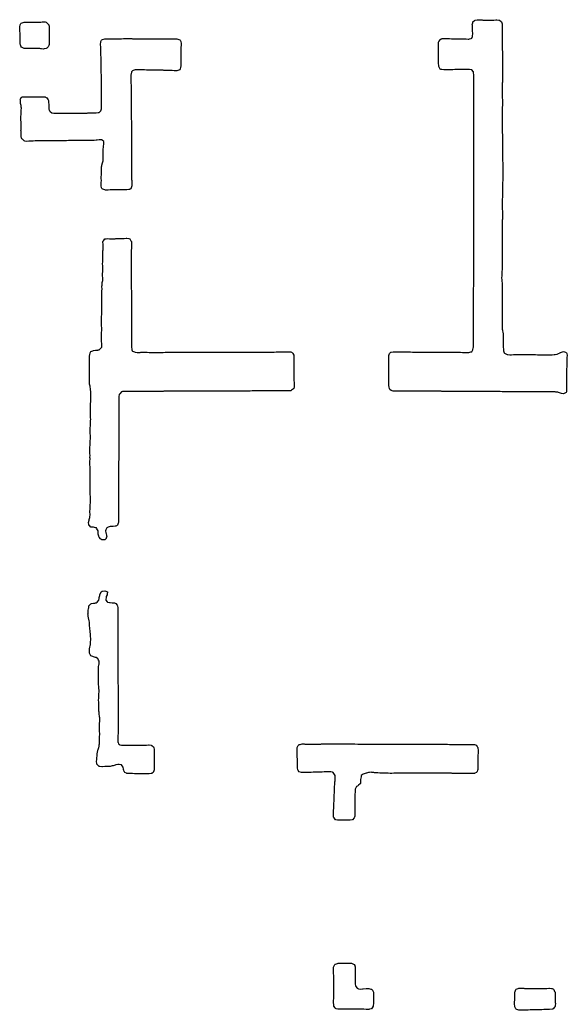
# Model space of a CAD drawing. Header units: millimetres. Extents: x 130 to 149.3, y 511.3 to 541.6.
# Drawn here: x 130.04 to 139.26, y 511.3 to 527.98 of the extents above; entities that cross this region are included whole.
import ezdxf

# ---------------------------------------------------------------- set-up
doc = ezdxf.new("R2010")
doc.units = ezdxf.units.MM
doc.layers.add('Default', color=7, linetype='Continuous', true_color=0xbfd4ff)

msp = doc.modelspace()

# ---------------------------------------------------------------- linework, layer by layer
at = {"layer": 'Default'}
for points in [[(138.176, 522.701), (138.18, 522.667), (138.181, 522.654), (138.18, 522.62), (138.18, 522.607), (138.179, 522.594), (138.177, 522.56), (138.177, 522.547), (138.176, 522.514), (138.178, 522.48), (138.178, 522.467), (138.182, 522.433), (138.182, 522.42), (138.185, 522.407), (138.197, 522.373), (138.201, 522.369), (138.21, 522.359), (138.244, 522.346), (138.257, 522.342), (138.29, 522.341), (138.303, 522.341), (138.316, 522.341), (138.35, 522.342), (138.363, 522.342), (138.397, 522.343), (138.41, 522.344), (138.444, 522.344), (138.478, 522.344), (138.491, 522.344), (138.525, 522.344), (138.537, 522.344), (138.571, 522.345), (138.584, 522.345), (138.618, 522.346), (138.631, 522.345), (138.665, 522.345), (138.678, 522.344), (138.712, 522.343), (138.725, 522.342), (138.759, 522.34), (138.771, 522.339), (138.805, 522.338), (138.818, 522.338), (138.831, 522.338), (138.865, 522.338), (138.899, 522.338), (138.912, 522.339), (138.946, 522.341), (138.959, 522.341), (138.993, 522.341), (139.006, 522.341), (139.039, 522.343), (139.052, 522.344), (139.086, 522.352), (139.099, 522.356), (139.109, 522.36), (139.137, 522.373), (139.14, 522.375), (139.146, 522.378), (139.18, 522.388), (139.193, 522.392), (139.227, 522.382), (139.24, 522.378), (139.244, 522.374), (139.245, 522.373), (139.248, 522.36), (139.256, 522.326), (139.252, 522.292), (139.251, 522.28), (139.25, 522.246), (139.25, 522.233), (139.249, 522.199), (139.249, 522.186), (139.248, 522.152), (139.248, 522.139), (139.247, 522.105), (139.247, 522.092), (139.246, 522.058), (139.246, 522.045), (139.245, 522.012), (139.245, 521.999), (139.244, 521.965), (139.244, 521.952), (139.243, 521.918), (139.243, 521.905), (139.243, 521.871), (139.243, 521.858), (139.242, 521.824), (139.242, 521.811), (139.243, 521.798), (139.245, 521.765), (139.245, 521.731), (139.244, 521.718), (139.243, 521.714), (139.24, 521.705), (139.227, 521.699), (139.193, 521.683), (139.159, 521.689), (139.146, 521.691), (139.112, 521.702), (139.099, 521.707), (139.065, 521.712), (139.052, 521.714), (139.018, 521.715), (139.006, 521.715), (138.993, 521.715), (138.972, 521.715), (138.959, 521.715), (138.925, 521.715), (138.912, 521.715), (138.878, 521.715), (138.865, 521.716), (138.831, 521.716), (138.818, 521.716), (138.784, 521.716), (138.771, 521.716), (138.691, 521.716), (138.678, 521.716), (138.631, 521.716), (138.597, 521.716), (138.584, 521.716), (138.571, 521.716), (138.537, 521.717), (138.504, 521.717), (138.491, 521.717), (138.457, 521.717), (138.444, 521.717), (138.41, 521.717), (138.397, 521.717), (138.363, 521.717), (138.35, 521.717), (138.303, 521.718), (138.285, 521.718), (138.267, 521.718), (138.257, 521.718), (138.234, 521.718), (138.22, 521.718), (138.21, 521.718), (138.176, 521.718), (138.163, 521.718), (138.129, 521.719), (138.116, 521.719), (138.082, 521.719), (138.069, 521.719), (138.035, 521.719), (138.023, 521.719), (137.989, 521.719), (137.976, 521.719), (137.929, 521.719), (137.895, 521.719), (137.882, 521.719), (137.848, 521.719), (137.835, 521.719), (137.801, 521.72), (137.788, 521.72), (137.755, 521.72), (137.708, 521.72), (137.695, 521.72), (137.661, 521.721), (137.648, 521.721), (137.567, 521.721), (137.554, 521.721), (137.52, 521.721), (137.508, 521.721), (137.461, 521.722), (137.427, 521.722), (137.414, 521.722), (137.38, 521.722), (137.367, 521.722), (137.333, 521.723), (137.32, 521.723), (137.286, 521.723), (137.274, 521.723), (137.24, 521.723), (137.227, 521.723), (137.193, 521.723), (137.18, 521.723), (137.146, 521.723), (137.133, 521.724), (137.099, 521.724), (137.086, 521.724), (137.052, 521.724), (137.039, 521.724), (137.006, 521.724), (136.993, 521.724), (136.959, 521.725), (136.946, 521.725), (136.912, 521.725), (136.899, 521.725), (136.852, 521.725), (136.818, 521.726), (136.805, 521.726), (136.759, 521.726), (136.725, 521.726), (136.678, 521.726), (136.665, 521.726), (136.631, 521.726), (136.618, 521.726), (136.584, 521.726), (136.571, 521.726), (136.525, 521.727), (136.491, 521.727), (136.478, 521.727), (136.444, 521.727), (136.431, 521.727), (136.397, 521.727), (136.384, 521.727), (136.35, 521.727), (136.337, 521.727), (136.324, 521.729), (136.29, 521.737), (136.272, 521.756), (136.264, 521.765), (136.257, 521.798), (136.254, 521.811), (136.254, 521.824), (136.255, 521.858), (136.255, 521.892), (136.255, 521.905), (136.255, 521.939), (136.255, 521.952), (136.255, 521.986), (136.255, 521.999), (136.255, 522.033), (136.255, 522.045), (136.255, 522.079), (136.255, 522.092), (136.254, 522.126), (136.254, 522.139), (136.254, 522.173), (136.254, 522.186), (136.253, 522.199), (136.252, 522.233), (136.251, 522.267), (136.251, 522.28), (136.251, 522.313), (136.252, 522.326), (136.267, 522.36), (136.273, 522.373), (136.286, 522.381), (136.29, 522.384), (136.324, 522.389), (136.337, 522.391), (136.371, 522.39), (136.384, 522.389), (136.418, 522.388), (136.431, 522.388), (136.465, 522.387), (136.478, 522.387), (136.512, 522.387), (136.525, 522.387), (136.571, 522.387), (136.605, 522.387), (136.618, 522.387), (136.652, 522.386), (136.665, 522.386), (136.699, 522.386), (136.712, 522.386), (136.746, 522.386), (136.759, 522.386), (136.805, 522.386), (136.839, 522.385), (136.852, 522.385), (136.899, 522.385), (136.933, 522.385), (136.946, 522.385), (136.98, 522.385), (136.993, 522.385), (137.027, 522.384), (137.039, 522.384), (137.086, 522.384), (137.099, 522.384), (137.133, 522.384), (137.18, 522.383), (137.214, 522.383), (137.227, 522.383), (137.261, 522.383), (137.274, 522.383), (137.307, 522.383), (137.32, 522.382), (137.354, 522.382), (137.367, 522.382), (137.401, 522.381), (137.414, 522.381), (137.448, 522.381), (137.461, 522.381), (137.495, 522.38), (137.508, 522.38), (137.541, 522.379), (137.554, 522.379), (137.588, 522.378), (137.601, 522.378), (137.635, 522.387), (137.648, 522.391), (137.663, 522.412), (137.669, 522.42), (137.674, 522.454), (137.676, 522.467), (137.676, 522.501), (137.676, 522.514), (137.676, 522.547), (137.676, 522.56), (137.676, 522.594), (137.676, 522.607), (137.676, 522.641), (137.676, 522.654), (137.677, 522.688), (137.677, 522.701), (137.677, 522.735), (137.678, 522.748), (137.678, 522.782), (137.678, 522.794), (137.679, 522.828), (137.679, 522.841), (137.679, 522.875), (137.679, 522.888), (137.679, 522.901), (137.679, 522.935), (137.679, 522.969), (137.679, 522.982), (137.679, 523.016), (137.68, 523.029), (137.68, 523.062), (137.68, 523.075), (137.68, 523.109), (137.681, 523.156), (137.681, 523.169), (137.681, 523.203), (137.681, 523.216), (137.681, 523.25), (137.681, 523.263), (137.681, 523.296), (137.681, 523.309), (137.681, 523.343), (137.681, 523.356), (137.681, 523.39), (137.681, 523.403), (137.681, 523.437), (137.681, 523.45), (137.681, 523.463), (137.682, 523.497), (137.682, 523.531), (137.682, 523.543), (137.682, 523.59), (137.682, 523.624), (137.683, 523.684), (137.683, 523.718), (137.683, 523.731), (137.683, 523.765), (137.683, 523.778), (137.683, 523.811), (137.683, 523.824), (137.683, 523.858), (137.683, 523.871), (137.683, 523.905), (137.683, 523.918), (137.683, 523.952), (137.682, 523.965), (137.682, 523.999), (137.682, 524.012), (137.683, 524.045), (137.683, 524.058), (137.683, 524.092), (137.683, 524.105), (137.683, 524.139), (137.683, 524.152), (137.683, 524.186), (137.683, 524.199), (137.684, 524.233), (137.684, 524.246), (137.684, 524.28), (137.684, 524.292), (137.684, 524.326), (137.684, 524.339), (137.685, 524.373), (137.685, 524.386), (137.685, 524.42), (137.685, 524.433), (137.685, 524.446), (137.685, 524.514), (137.685, 524.526), (137.685, 524.56), (137.685, 524.573), (137.685, 524.607), (137.685, 524.62), (137.685, 524.633), (137.685, 524.667), (137.685, 524.701), (137.685, 524.714), (137.685, 524.727), (137.685, 524.761), (137.685, 524.794), (137.685, 524.807), (137.685, 524.841), (137.686, 524.854), (137.686, 524.888), (137.686, 524.901), (137.686, 524.935), (137.685, 524.948), (137.685, 524.982), (137.685, 524.995), (137.685, 525.029), (137.685, 525.041), (137.685, 525.075), (137.685, 525.088), (137.685, 525.122), (137.685, 525.135), (137.685, 525.169), (137.685, 525.182), (137.685, 525.216), (137.685, 525.229), (137.685, 525.263), (137.685, 525.276), (137.685, 525.309), (137.685, 525.322), (137.685, 525.356), (137.685, 525.369), (137.685, 525.382), (137.685, 525.416), (137.685, 525.45), (137.685, 525.463), (137.685, 525.497), (137.685, 525.51), (137.685, 525.543), (137.685, 525.556), (137.685, 525.59), (137.685, 525.603), (137.685, 525.637), (137.685, 525.663), (137.685, 525.697), (137.685, 525.731), (137.685, 525.744), (137.685, 525.777), (137.685, 525.79), (137.685, 525.824), (137.685, 525.837), (137.685, 525.871), (137.685, 525.884), (137.685, 525.918), (137.685, 525.931), (137.685, 525.965), (137.685, 525.978), (137.685, 526.012), (137.685, 526.024), (137.685, 526.058), (137.685, 526.071), (137.685, 526.105), (137.685, 526.118), (137.685, 526.152), (137.685, 526.165), (137.685, 526.199), (137.685, 526.212), (137.685, 526.246), (137.685, 526.259), (137.685, 526.292), (137.685, 526.305), (137.685, 526.339), (137.685, 526.352), (137.685, 526.386), (137.686, 526.399), (137.686, 526.433), (137.686, 526.446), (137.686, 526.459), (137.686, 526.493), (137.686, 526.527), (137.686, 526.539), (137.685, 526.573), (137.685, 526.586), (137.685, 526.62), (137.685, 526.633), (137.686, 526.667), (137.686, 526.68), (137.686, 526.714), (137.686, 526.727), (137.685, 526.761), (137.685, 526.773), (137.685, 526.807), (137.685, 526.82), (137.686, 526.854), (137.686, 526.867), (137.686, 526.901), (137.686, 526.914), (137.686, 526.948), (137.686, 526.961), (137.686, 526.995), (137.686, 527.008), (137.686, 527.041), (137.687, 527.054), (137.681, 527.088), (137.679, 527.101), (137.671, 527.11), (137.648, 527.135), (137.614, 527.141), (137.601, 527.143), (137.588, 527.143), (137.554, 527.142), (137.52, 527.141), (137.508, 527.141), (137.474, 527.141), (137.461, 527.141), (137.427, 527.14), (137.414, 527.14), (137.38, 527.14), (137.367, 527.14), (137.333, 527.139), (137.32, 527.139), (137.286, 527.139), (137.274, 527.138), (137.24, 527.138), (137.227, 527.138), (137.193, 527.136), (137.18, 527.136), (137.146, 527.14), (137.133, 527.142), (137.13, 527.144), (137.12, 527.148), (137.113, 527.161), (137.094, 527.195), (137.093, 527.208), (137.091, 527.242), (137.091, 527.275), (137.091, 527.288), (137.091, 527.322), (137.091, 527.335), (137.091, 527.369), (137.091, 527.382), (137.091, 527.429), (137.09, 527.463), (137.09, 527.476), (137.09, 527.51), (137.09, 527.522), (137.089, 527.556), (137.088, 527.569), (137.092, 527.603), (137.094, 527.616), (137.123, 527.646), (137.133, 527.658), (137.147, 527.661), (137.152, 527.663), (137.173, 527.664), (137.18, 527.664), (137.199, 527.663), (137.207, 527.663), (137.222, 527.663), (137.227, 527.662), (137.261, 527.662), (137.274, 527.662), (137.307, 527.661), (137.32, 527.661), (137.367, 527.66), (137.414, 527.66), (137.448, 527.659), (137.461, 527.659), (137.495, 527.658), (137.508, 527.658), (137.541, 527.657), (137.554, 527.657), (137.588, 527.656), (137.601, 527.656), (137.61, 527.658), (137.634, 527.663), (137.638, 527.666), (137.648, 527.673), (137.66, 527.7), (137.664, 527.71), (137.665, 527.744), (137.665, 527.757), (137.664, 527.79), (137.663, 527.803), (137.662, 527.837), (137.662, 527.85), (137.66, 527.884), (137.659, 527.897), (137.666, 527.931), (137.668, 527.944), (137.688, 527.963), (137.695, 527.97), (137.708, 527.973), (137.742, 527.979), (137.776, 527.978), (137.788, 527.978), (137.822, 527.977), (137.835, 527.976), (137.848, 527.976), (137.882, 527.976), (137.916, 527.975), (137.929, 527.975), (137.963, 527.975), (137.976, 527.975), (138.023, 527.975), (138.056, 527.977), (138.069, 527.977), (138.103, 527.974), (138.116, 527.973), (138.142, 527.952), (138.152, 527.944), (138.159, 527.91), (138.162, 527.897), (138.161, 527.863), (138.161, 527.85), (138.161, 527.837), (138.16, 527.803), (138.16, 527.769), (138.16, 527.757), (138.161, 527.723), (138.161, 527.71), (138.161, 527.676), (138.161, 527.663), (138.161, 527.629), (138.162, 527.616), (138.162, 527.582), (138.162, 527.569), (138.163, 527.535), (138.163, 527.522), (138.163, 527.501), (138.163, 527.487), (138.163, 527.476), (138.165, 527.445), (138.165, 527.429), (138.165, 527.416), (138.166, 527.382), (138.166, 527.348), (138.167, 527.335), (138.167, 527.301), (138.167, 527.288), (138.167, 527.275), (138.167, 527.242), (138.167, 527.229), (138.167, 527.195), (138.167, 527.161), (138.167, 527.148), (138.168, 527.114), (138.167, 527.101), (138.167, 527.088), (138.168, 527.054), (138.168, 527.02), (138.168, 527.008), (138.166, 526.974), (138.165, 526.961), (138.165, 526.927), (138.164, 526.914), (138.164, 526.913), (138.164, 526.896), (138.163, 526.867), (138.163, 526.855), (138.162, 526.84), (138.162, 526.82), (138.161, 526.786), (138.161, 526.773), (138.161, 526.761), (138.162, 526.727), (138.162, 526.723), (138.163, 526.711), (138.164, 526.681), (138.164, 526.68), (138.164, 526.667), (138.165, 526.633), (138.165, 526.599), (138.165, 526.586), (138.165, 526.552), (138.165, 526.539), (138.164, 526.506), (138.164, 526.493), (138.164, 526.484), (138.164, 526.45), (138.164, 526.446), (138.164, 526.431), (138.164, 526.399), (138.164, 526.367), (138.164, 526.352), (138.164, 526.319), (138.164, 526.305), (138.164, 526.272), (138.164, 526.259), (138.164, 526.244), (138.164, 526.212), (138.164, 526.202), (138.164, 526.169), (138.164, 526.165), (138.164, 526.131), (138.164, 526.118), (138.164, 526.084), (138.164, 526.071), (138.165, 526.058), (138.165, 526.024), (138.166, 526.012), (138.166, 525.978), (138.167, 525.944), (138.167, 525.931), (138.167, 525.897), (138.167, 525.884), (138.168, 525.85), (138.168, 525.837), (138.169, 525.803), (138.169, 525.79), (138.169, 525.777), (138.169, 525.744), (138.169, 525.71), (138.169, 525.697), (138.169, 525.663), (138.169, 525.65), (138.169, 525.616), (138.169, 525.603), (138.17, 525.569), (138.17, 525.556), (138.17, 525.522), (138.17, 525.51), (138.17, 525.476), (138.17, 525.463), (138.17, 525.45), (138.17, 525.416), (138.17, 525.382), (138.17, 525.369), (138.17, 525.356), (138.17, 525.322), (138.17, 525.288), (138.17, 525.276), (138.169, 525.242), (138.169, 525.229), (138.169, 525.195), (138.168, 525.182), (138.168, 525.148), (138.167, 525.135), (138.167, 525.101), (138.166, 525.088), (138.165, 525.054), (138.165, 525.041), (138.165, 525.008), (138.165, 524.995), (138.164, 524.961), (138.164, 524.948), (138.163, 524.914), (138.163, 524.901), (138.163, 524.898), (138.163, 524.861), (138.163, 524.854), (138.163, 524.837), (138.163, 524.807), (138.164, 524.784), (138.165, 524.761), (138.165, 524.727), (138.166, 524.714), (138.166, 524.68), (138.165, 524.667), (138.165, 524.633), (138.165, 524.62), (138.164, 524.606), (138.164, 524.573), (138.163, 524.53), (138.163, 524.526), (138.163, 524.523), (138.163, 524.48), (138.163, 524.455), (138.163, 524.442), (138.163, 524.433), (138.163, 524.399), (138.162, 524.386), (138.162, 524.352), (138.162, 524.339), (138.162, 524.305), (138.162, 524.292), (138.162, 524.259), (138.162, 524.246), (138.161, 524.212), (138.161, 524.199), (138.159, 524.165), (138.159, 524.152), (138.16, 524.118), (138.16, 524.105), (138.161, 524.071), (138.161, 524.058), (138.161, 524.024), (138.161, 524.012), (138.161, 523.978), (138.161, 523.965), (138.161, 523.931), (138.161, 523.918), (138.16, 523.884), (138.16, 523.871), (138.16, 523.858), (138.16, 523.824), (138.159, 523.79), (138.159, 523.778), (138.158, 523.744), (138.157, 523.731), (138.157, 523.718), (138.154, 523.684), (138.154, 523.671), (138.152, 523.637), (138.156, 523.603), (138.156, 523.59), (138.156, 523.577), (138.16, 523.543), (138.161, 523.532), (138.163, 523.498), (138.163, 523.497), (138.163, 523.493), (138.164, 523.45), (138.164, 523.424), (138.164, 523.403), (138.163, 523.383), (138.162, 523.358), (138.162, 523.356), (138.161, 523.322), (138.162, 523.309), (138.161, 523.275), (138.161, 523.263), (138.161, 523.229), (138.16, 523.216), (138.161, 523.182), (138.16, 523.169), (138.16, 523.156), (138.161, 523.122), (138.161, 523.088), (138.161, 523.075), (138.161, 523.062), (138.161, 523.029), (138.161, 522.995), (138.161, 522.982), (138.16, 522.948), (138.16, 522.935), (138.16, 522.901), (138.159, 522.888), (138.16, 522.875), (138.159, 522.854), (138.159, 522.841), (138.16, 522.836), (138.16, 522.802), (138.16, 522.794), (138.163, 522.768), (138.165, 522.752), (138.166, 522.748), (138.173, 522.714)], [(130.043, 527.803), (130.042, 527.816), (130.04, 527.85), (130.041, 527.863), (130.046, 527.897), (130.059, 527.916), (130.064, 527.924), (130.098, 527.934), (130.111, 527.938), (130.145, 527.938), (130.158, 527.938), (130.192, 527.938), (130.205, 527.938), (130.239, 527.938), (130.252, 527.938), (130.286, 527.938), (130.299, 527.938), (130.311, 527.938), (130.345, 527.939), (130.379, 527.941), (130.392, 527.941), (130.417, 527.943), (130.427, 527.944), (130.436, 527.945), (130.439, 527.945), (130.46, 527.944), (130.469, 527.944), (130.481, 527.94), (130.486, 527.939), (130.497, 527.928), (130.528, 527.897), (130.531, 527.885), (130.533, 527.879), (130.534, 527.857), (130.535, 527.85), (130.535, 527.837), (130.534, 527.803), (130.534, 527.769), (130.533, 527.757), (130.533, 527.723), (130.533, 527.71), (130.533, 527.676), (130.533, 527.663), (130.533, 527.654), (130.534, 527.62), (130.534, 527.616), (130.533, 527.591), (130.533, 527.569), (130.533, 527.562), (130.529, 527.545), (130.52, 527.522), (130.495, 527.502), (130.486, 527.494), (130.452, 527.488), (130.439, 527.484), (130.405, 527.49), (130.392, 527.493), (130.379, 527.494), (130.345, 527.497), (130.311, 527.496), (130.299, 527.496), (130.265, 527.496), (130.252, 527.496), (130.218, 527.496), (130.205, 527.496), (130.171, 527.496), (130.158, 527.496), (130.124, 527.497), (130.111, 527.497), (130.077, 527.512), (130.064, 527.517), (130.061, 527.521), (130.06, 527.522), (130.051, 527.556), (130.047, 527.569), (130.047, 527.603), (130.047, 527.616), (130.045, 527.65), (130.045, 527.663), (130.045, 527.676), (130.044, 527.71), (130.044, 527.744), (130.044, 527.757), (130.043, 527.79)], [(131.924, 525.276), (131.925, 525.242), (131.925, 525.229), (131.926, 525.195), (131.926, 525.182), (131.914, 525.148), (131.909, 525.135), (131.895, 525.126), (131.89, 525.123), (131.877, 525.121), (131.843, 525.116), (131.809, 525.117), (131.797, 525.118), (131.763, 525.118), (131.75, 525.118), (131.716, 525.118), (131.703, 525.118), (131.669, 525.117), (131.656, 525.117), (131.622, 525.116), (131.609, 525.116), (131.575, 525.115), (131.562, 525.115), (131.529, 525.113), (131.516, 525.112), (131.482, 525.113), (131.469, 525.114), (131.437, 525.129), (131.424, 525.135), (131.423, 525.137), (131.422, 525.138), (131.418, 525.15), (131.41, 525.182), (131.41, 525.195), (131.412, 525.229), (131.412, 525.242), (131.414, 525.276), (131.412, 525.309), (131.411, 525.322), (131.412, 525.335), (131.413, 525.369), (131.416, 525.403), (131.417, 525.416), (131.417, 525.429), (131.418, 525.463), (131.418, 525.497), (131.418, 525.51), (131.419, 525.517), (131.422, 525.539), (131.424, 525.545), (131.427, 525.556), (131.436, 525.59), (131.441, 525.603), (131.444, 525.637), (131.445, 525.65), (131.443, 525.663), (131.443, 525.697), (131.442, 525.71), (131.442, 525.744), (131.441, 525.756), (131.442, 525.79), (131.443, 525.803), (131.447, 525.837), (131.449, 525.85), (131.456, 525.884), (131.453, 525.918), (131.452, 525.931), (131.428, 525.951), (131.422, 525.957), (131.409, 525.957), (131.375, 525.957), (131.341, 525.953), (131.328, 525.951), (131.294, 525.949), (131.282, 525.948), (131.248, 525.947), (131.235, 525.947), (131.201, 525.946), (131.188, 525.946), (131.154, 525.945), (131.141, 525.945), (131.107, 525.945), (131.094, 525.945), (131.06, 525.946), (131.048, 525.946), (131.014, 525.946), (131.001, 525.947), (130.967, 525.946), (130.954, 525.946), (130.92, 525.946), (130.907, 525.946), (130.873, 525.946), (130.86, 525.946), (130.826, 525.944), (130.813, 525.944), (130.78, 525.944), (130.767, 525.943), (130.733, 525.943), (130.72, 525.943), (130.707, 525.943), (130.673, 525.943), (130.639, 525.944), (130.626, 525.944), (130.592, 525.942), (130.579, 525.942), (130.545, 525.941), (130.533, 525.94), (130.499, 525.941), (130.486, 525.941), (130.452, 525.941), (130.439, 525.941), (130.405, 525.941), (130.392, 525.941), (130.358, 525.941), (130.345, 525.941), (130.311, 525.941), (130.299, 525.94), (130.265, 525.938), (130.252, 525.938), (130.239, 525.937), (130.205, 525.935), (130.192, 525.934), (130.158, 525.932), (130.124, 525.936), (130.111, 525.939), (130.083, 525.968), (130.074, 525.978), (130.071, 525.987), (130.064, 526.013), (130.064, 526.017), (130.064, 526.024), (130.062, 526.058), (130.061, 526.071), (130.06, 526.105), (130.059, 526.118), (130.06, 526.131), (130.06, 526.165), (130.061, 526.199), (130.061, 526.212), (130.06, 526.246), (130.06, 526.259), (130.059, 526.292), (130.058, 526.305), (130.059, 526.339), (130.059, 526.352), (130.06, 526.386), (130.061, 526.399), (130.064, 526.438), (130.064, 526.446), (130.064, 526.459), (130.066, 526.493), (130.064, 526.508), (130.063, 526.524), (130.061, 526.539), (130.054, 526.573), (130.051, 526.586), (130.049, 526.62), (130.048, 526.633), (130.053, 526.643), (130.064, 526.67), (130.076, 526.677), (130.081, 526.68), (130.104, 526.683), (130.111, 526.685), (130.145, 526.684), (130.158, 526.683), (130.192, 526.682), (130.205, 526.682), (130.239, 526.682), (130.252, 526.682), (130.286, 526.681), (130.299, 526.681), (130.332, 526.681), (130.345, 526.681), (130.358, 526.681), (130.379, 526.681), (130.392, 526.681), (130.426, 526.682), (130.439, 526.682), (130.447, 526.681), (130.469, 526.68), (130.474, 526.678), (130.486, 526.674), (130.494, 526.663), (130.519, 526.633), (130.521, 526.62), (130.525, 526.586), (130.526, 526.552), (130.526, 526.539), (130.527, 526.527), (130.528, 526.493), (130.531, 526.473), (130.533, 526.463), (130.538, 526.449), (130.54, 526.446), (130.551, 526.437), (130.579, 526.414), (130.613, 526.408), (130.626, 526.407), (130.66, 526.406), (130.673, 526.406), (130.707, 526.406), (130.72, 526.406), (130.754, 526.406), (130.767, 526.406), (130.78, 526.406), (130.801, 526.406), (130.813, 526.406), (130.826, 526.406), (130.86, 526.407), (130.894, 526.407), (130.907, 526.408), (130.941, 526.408), (130.954, 526.408), (130.988, 526.408), (131.001, 526.408), (131.035, 526.409), (131.048, 526.409), (131.081, 526.409), (131.094, 526.41), (131.128, 526.41), (131.141, 526.41), (131.175, 526.41), (131.188, 526.411), (131.222, 526.411), (131.235, 526.411), (131.269, 526.411), (131.282, 526.411), (131.315, 526.411), (131.328, 526.411), (131.362, 526.417), (131.375, 526.42), (131.383, 526.427), (131.405, 526.446), (131.414, 526.48), (131.418, 526.493), (131.418, 526.527), (131.418, 526.539), (131.418, 526.573), (131.418, 526.586), (131.418, 526.62), (131.418, 526.633), (131.418, 526.667), (131.418, 526.68), (131.418, 526.714), (131.418, 526.727), (131.418, 526.761), (131.418, 526.773), (131.418, 526.807), (131.418, 526.82), (131.418, 526.854), (131.418, 526.867), (131.417, 526.901), (131.417, 526.914), (131.416, 526.948), (131.415, 526.961), (131.414, 526.995), (131.414, 527.008), (131.413, 527.041), (131.413, 527.054), (131.412, 527.088), (131.412, 527.101), (131.411, 527.135), (131.411, 527.148), (131.41, 527.182), (131.41, 527.195), (131.409, 527.229), (131.409, 527.242), (131.409, 527.275), (131.408, 527.288), (131.408, 527.322), (131.407, 527.335), (131.407, 527.348), (131.406, 527.382), (131.405, 527.416), (131.405, 527.429), (131.404, 527.442), (131.404, 527.476), (131.403, 527.51), (131.402, 527.522), (131.401, 527.556), (131.4, 527.569), (131.404, 527.603), (131.406, 527.616), (131.418, 527.636), (131.422, 527.643), (131.435, 527.648), (131.469, 527.66), (131.503, 527.661), (131.516, 527.661), (131.55, 527.661), (131.562, 527.661), (131.609, 527.661), (131.622, 527.661), (131.643, 527.661), (131.656, 527.661), (131.69, 527.661), (131.703, 527.661), (131.737, 527.661), (131.75, 527.661), (131.784, 527.662), (131.797, 527.662), (131.83, 527.662), (131.843, 527.662), (131.877, 527.662), (131.89, 527.662), (131.924, 527.662), (131.937, 527.661), (131.971, 527.661), (131.984, 527.661), (132.018, 527.661), (132.031, 527.661), (132.077, 527.66), (132.111, 527.66), (132.124, 527.66), (132.158, 527.66), (132.171, 527.66), (132.218, 527.659), (132.265, 527.659), (132.311, 527.659), (132.345, 527.659), (132.358, 527.659), (132.392, 527.658), (132.439, 527.658), (132.452, 527.658), (132.499, 527.658), (132.533, 527.658), (132.546, 527.658), (132.579, 527.658), (132.592, 527.658), (132.626, 527.658), (132.639, 527.658), (132.673, 527.658), (132.686, 527.658), (132.72, 527.648), (132.733, 527.644), (132.738, 527.636), (132.751, 527.616), (132.755, 527.582), (132.756, 527.569), (132.754, 527.535), (132.753, 527.522), (132.753, 527.489), (132.753, 527.476), (132.753, 527.463), (132.752, 527.429), (132.752, 527.416), (132.751, 527.382), (132.751, 527.348), (132.75, 527.335), (132.75, 527.301), (132.75, 527.288), (132.75, 527.254), (132.75, 527.242), (132.75, 527.208), (132.75, 527.195), (132.747, 527.182), (132.74, 527.148), (132.735, 527.141), (132.733, 527.137), (132.699, 527.124), (132.686, 527.12), (132.652, 527.121), (132.639, 527.122), (132.605, 527.124), (132.592, 527.124), (132.579, 527.125), (132.546, 527.126), (132.512, 527.127), (132.499, 527.128), (132.465, 527.128), (132.452, 527.129), (132.418, 527.129), (132.405, 527.13), (132.371, 527.13), (132.358, 527.131), (132.311, 527.132), (132.299, 527.132), (132.265, 527.133), (132.231, 527.133), (132.218, 527.134), (132.184, 527.134), (132.171, 527.134), (132.137, 527.135), (132.124, 527.135), (132.09, 527.136), (132.077, 527.136), (132.043, 527.136), (132.031, 527.137), (131.997, 527.137), (131.984, 527.137), (131.95, 527.127), (131.937, 527.123), (131.924, 527.107), (131.919, 527.101), (131.913, 527.067), (131.91, 527.054), (131.911, 527.02), (131.911, 527.008), (131.912, 526.961), (131.912, 526.927), (131.912, 526.914), (131.913, 526.88), (131.913, 526.867), (131.913, 526.833), (131.914, 526.82), (131.914, 526.773), (131.915, 526.74), (131.915, 526.727), (131.915, 526.693), (131.915, 526.68), (131.915, 526.646), (131.916, 526.633), (131.916, 526.599), (131.916, 526.552), (131.916, 526.539), (131.917, 526.506), (131.917, 526.493), (131.917, 526.459), (131.917, 526.446), (131.917, 526.412), (131.917, 526.399), (131.917, 526.365), (131.917, 526.352), (131.917, 526.318), (131.917, 526.305), (131.918, 526.271), (131.918, 526.259), (131.918, 526.246), (131.918, 526.212), (131.919, 526.178), (131.919, 526.165), (131.919, 526.131), (131.919, 526.118), (131.919, 526.084), (131.919, 526.071), (131.92, 526.037), (131.92, 526.024), (131.92, 526.012), (131.92, 525.978), (131.92, 525.944), (131.92, 525.931), (131.921, 525.897), (131.921, 525.884), (131.921, 525.85), (131.921, 525.837), (131.921, 525.803), (131.921, 525.79), (131.921, 525.756), (131.922, 525.744), (131.922, 525.71), (131.922, 525.697), (131.922, 525.663), (131.922, 525.65), (131.922, 525.616), (131.922, 525.603), (131.923, 525.569), (131.923, 525.556), (131.923, 525.522), (131.923, 525.51), (131.923, 525.476), (131.923, 525.463), (131.923, 525.429), (131.923, 525.416), (131.923, 525.382), (131.923, 525.335), (131.923, 525.322), (131.923, 525.288)], [(133.622, 521.727), (133.588, 521.727), (133.575, 521.727), (133.541, 521.727), (133.529, 521.727), (133.495, 521.727), (133.482, 521.727), (133.448, 521.727), (133.435, 521.727), (133.401, 521.727), (133.388, 521.727), (133.375, 521.727), (133.341, 521.727), (133.294, 521.727), (133.261, 521.727), (133.248, 521.727), (133.214, 521.726), (133.201, 521.726), (133.154, 521.726), (133.141, 521.726), (133.107, 521.726), (133.073, 521.726), (133.06, 521.726), (133.027, 521.726), (133.014, 521.726), (132.98, 521.726), (132.967, 521.726), (132.933, 521.726), (132.92, 521.726), (132.886, 521.726), (132.873, 521.726), (132.839, 521.725), (132.826, 521.725), (132.792, 521.725), (132.78, 521.725), (132.733, 521.725), (132.699, 521.725), (132.686, 521.724), (132.639, 521.724), (132.605, 521.724), (132.579, 521.724), (132.546, 521.724), (132.512, 521.724), (132.499, 521.724), (132.465, 521.724), (132.452, 521.723), (132.405, 521.723), (132.371, 521.723), (132.358, 521.723), (132.324, 521.723), (132.311, 521.723), (132.278, 521.723), (132.265, 521.722), (132.231, 521.722), (132.218, 521.722), (132.184, 521.722), (132.171, 521.722), (132.137, 521.721), (132.124, 521.721), (132.09, 521.721), (132.077, 521.721), (132.031, 521.721), (132.018, 521.721), (131.984, 521.721), (131.95, 521.721), (131.937, 521.72), (131.903, 521.721), (131.89, 521.721), (131.856, 521.721), (131.843, 521.721), (131.797, 521.722), (131.768, 521.719), (131.757, 521.718), (131.752, 521.716), (131.75, 521.716), (131.722, 521.683), (131.712, 521.671), (131.709, 521.637), (131.708, 521.624), (131.708, 521.59), (131.708, 521.577), (131.708, 521.543), (131.708, 521.531), (131.707, 521.484), (131.707, 521.45), (131.707, 521.437), (131.707, 521.403), (131.707, 521.39), (131.707, 521.356), (131.707, 521.309), (131.707, 521.296), (131.707, 521.263), (131.707, 521.25), (131.707, 521.216), (131.707, 521.203), (131.707, 521.169), (131.706, 521.156), (131.706, 521.122), (131.706, 521.109), (131.706, 521.096), (131.705, 521.062), (131.705, 521.029), (131.705, 521.016), (131.705, 520.982), (131.705, 520.969), (131.705, 520.935), (131.705, 520.922), (131.705, 520.888), (131.705, 520.875), (131.706, 520.841), (131.706, 520.828), (131.706, 520.794), (131.706, 520.782), (131.706, 520.748), (131.706, 520.735), (131.705, 520.701), (131.705, 520.688), (131.705, 520.675), (131.705, 520.641), (131.705, 520.594), (131.705, 520.56), (131.704, 520.547), (131.704, 520.514), (131.704, 520.501), (131.704, 520.467), (131.704, 520.454), (131.704, 520.42), (131.704, 520.407), (131.704, 520.373), (131.704, 520.36), (131.703, 520.326), (131.703, 520.313), (131.703, 520.267), (131.703, 520.265), (131.703, 520.259), (131.703, 520.226), (131.703, 520.22), (131.702, 520.186), (131.702, 520.173), (131.702, 520.139), (131.702, 520.126), (131.702, 520.092), (131.702, 520.079), (131.702, 520.045), (131.702, 520.033), (131.701, 519.999), (131.701, 519.986), (131.701, 519.952), (131.701, 519.939), (131.701, 519.905), (131.701, 519.892), (131.701, 519.858), (131.701, 519.845), (131.701, 519.811), (131.7, 519.798), (131.7, 519.765), (131.7, 519.752), (131.7, 519.718), (131.7, 519.705), (131.7, 519.671), (131.7, 519.658), (131.7, 519.624), (131.7, 519.611), (131.7, 519.598), (131.701, 519.564), (131.701, 519.531), (131.701, 519.518), (131.697, 519.505), (131.686, 519.471), (131.678, 519.466), (131.656, 519.454), (131.643, 519.453), (131.609, 519.449), (131.596, 519.448), (131.562, 519.446), (131.529, 519.435), (131.516, 519.431), (131.507, 519.426), (131.504, 519.424), (131.489, 519.39), (131.484, 519.377), (131.491, 519.343), (131.495, 519.33), (131.5, 519.296), (131.503, 519.284), (131.499, 519.271), (131.487, 519.237), (131.48, 519.232), (131.469, 519.222), (131.422, 519.222), (131.409, 519.232), (131.401, 519.237), (131.396, 519.243), (131.375, 519.271), (131.372, 519.277), (131.368, 519.284), (131.362, 519.317), (131.361, 519.33), (131.36, 519.364), (131.359, 519.377), (131.338, 519.41), (131.329, 519.424), (131.328, 519.425), (131.314, 519.428), (131.282, 519.436), (131.269, 519.437), (131.235, 519.438), (131.211, 519.462), (131.202, 519.471), (131.202, 519.484), (131.198, 519.518), (131.206, 519.552), (131.21, 519.564), (131.219, 519.598), (131.221, 519.611), (131.222, 519.645), (131.222, 519.658), (131.221, 519.692), (131.221, 519.705), (131.222, 519.739), (131.223, 519.752), (131.225, 519.786), (131.226, 519.798), (131.226, 519.811), (131.228, 519.845), (131.229, 519.858), (131.231, 519.892), (131.23, 519.926), (131.23, 519.939), (131.23, 519.952), (131.227, 519.986), (131.226, 520.02), (131.225, 520.033), (131.224, 520.066), (131.223, 520.079), (131.223, 520.113), (131.223, 520.126), (131.224, 520.16), (131.224, 520.173), (131.225, 520.207), (131.225, 520.22), (131.225, 520.254), (131.225, 520.267), (131.224, 520.301), (131.224, 520.313), (131.224, 520.326), (131.223, 520.36), (131.223, 520.394), (131.223, 520.407), (131.223, 520.42), (131.223, 520.454), (131.221, 520.488), (131.221, 520.501), (131.22, 520.535), (131.22, 520.547), (131.222, 520.581), (131.222, 520.594), (131.221, 520.607), (131.222, 520.641), (131.221, 520.675), (131.221, 520.688), (131.22, 520.722), (131.22, 520.735), (131.22, 520.748), (131.221, 520.782), (131.222, 520.815), (131.223, 520.828), (131.226, 520.862), (131.227, 520.875), (131.227, 520.888), (131.229, 520.922), (131.229, 520.935), (131.228, 520.969), (131.228, 520.982), (131.226, 521.016), (131.226, 521.049), (131.226, 521.062), (131.227, 521.096), (131.227, 521.109), (131.229, 521.143), (131.229, 521.156), (131.231, 521.19), (131.232, 521.203), (131.232, 521.237), (131.233, 521.25), (131.232, 521.284), (131.232, 521.296), (131.232, 521.33), (131.232, 521.343), (131.232, 521.377), (131.231, 521.39), (131.231, 521.424), (131.232, 521.437), (131.232, 521.471), (131.232, 521.484), (131.232, 521.518), (131.232, 521.531), (131.233, 521.543), (131.233, 521.576), (131.233, 521.577), (131.233, 521.591), (131.234, 521.624), (131.234, 521.626), (131.234, 521.66), (131.234, 521.671), (131.234, 521.705), (131.234, 521.718), (131.232, 521.752), (131.232, 521.765), (131.224, 521.798), (131.222, 521.811), (131.216, 521.845), (131.214, 521.858), (131.213, 521.892), (131.213, 521.905), (131.213, 521.939), (131.213, 521.952), (131.213, 521.986), (131.212, 521.999), (131.213, 522.033), (131.213, 522.045), (131.214, 522.058), (131.215, 522.092), (131.215, 522.105), (131.215, 522.139), (131.214, 522.173), (131.214, 522.186), (131.214, 522.22), (131.214, 522.233), (131.213, 522.267), (131.213, 522.28), (131.214, 522.292), (131.216, 522.326), (131.218, 522.339), (131.224, 522.373), (131.231, 522.386), (131.235, 522.392), (131.269, 522.408), (131.282, 522.413), (131.315, 522.415), (131.328, 522.416), (131.352, 522.419), (131.362, 522.42), (131.372, 522.423), (131.375, 522.424), (131.386, 522.435), (131.421, 522.467), (131.422, 522.487), (131.423, 522.514), (131.422, 522.518), (131.421, 522.533), (131.418, 522.56), (131.418, 522.594), (131.417, 522.607), (131.417, 522.641), (131.417, 522.654), (131.418, 522.688), (131.418, 522.701), (131.418, 522.714), (131.419, 522.748), (131.419, 522.782), (131.419, 522.794), (131.418, 522.828), (131.418, 522.841), (131.417, 522.875), (131.417, 522.888), (131.417, 522.922), (131.417, 522.935), (131.417, 522.948), (131.418, 522.982), (131.42, 523.016), (131.42, 523.029), (131.421, 523.047), (131.422, 523.065), (131.423, 523.075), (131.422, 523.11), (131.422, 523.122), (131.422, 523.123), (131.421, 523.135), (131.42, 523.169), (131.421, 523.203), (131.421, 523.216), (131.421, 523.25), (131.421, 523.263), (131.42, 523.296), (131.42, 523.309), (131.42, 523.343), (131.419, 523.356), (131.42, 523.369), (131.421, 523.403), (131.422, 523.409), (131.422, 523.417), (131.424, 523.445), (131.424, 523.45), (131.423, 523.484), (131.423, 523.497), (131.424, 523.51), (131.426, 523.543), (131.429, 523.556), (131.437, 523.59), (131.436, 523.624), (131.436, 523.637), (131.434, 523.671), (131.434, 523.684), (131.435, 523.718), (131.436, 523.731), (131.438, 523.765), (131.438, 523.778), (131.437, 523.811), (131.437, 523.824), (131.437, 523.837), (131.435, 523.871), (131.436, 523.905), (131.436, 523.918), (131.437, 523.952), (131.438, 523.965), (131.438, 523.999), (131.438, 524.012), (131.439, 524.045), (131.439, 524.058), (131.44, 524.092), (131.441, 524.105), (131.442, 524.139), (131.442, 524.152), (131.442, 524.186), (131.441, 524.199), (131.44, 524.233), (131.439, 524.246), (131.448, 524.258), (131.469, 524.289), (131.472, 524.289), (131.483, 524.292), (131.493, 524.293), (131.516, 524.295), (131.55, 524.294), (131.562, 524.294), (131.596, 524.294), (131.609, 524.294), (131.643, 524.294), (131.656, 524.295), (131.69, 524.295), (131.703, 524.295), (131.737, 524.296), (131.75, 524.296), (131.784, 524.298), (131.797, 524.298), (131.83, 524.301), (131.843, 524.301), (131.877, 524.295), (131.89, 524.293), (131.89, 524.292), (131.89, 524.292), (131.91, 524.259), (131.918, 524.246), (131.919, 524.212), (131.919, 524.199), (131.918, 524.165), (131.918, 524.152), (131.918, 524.118), (131.917, 524.105), (131.917, 524.071), (131.917, 524.058), (131.917, 524.024), (131.917, 524.012), (131.917, 523.978), (131.917, 523.965), (131.917, 523.931), (131.917, 523.918), (131.917, 523.884), (131.917, 523.871), (131.917, 523.837), (131.917, 523.824), (131.917, 523.79), (131.917, 523.778), (131.917, 523.744), (131.917, 523.731), (131.917, 523.697), (131.917, 523.684), (131.917, 523.65), (131.917, 523.637), (131.917, 523.603), (131.917, 523.59), (131.917, 523.556), (131.917, 523.543), (131.917, 523.51), (131.917, 523.497), (131.917, 523.463), (131.917, 523.45), (131.918, 523.416), (131.918, 523.403), (131.918, 523.39), (131.918, 523.356), (131.918, 523.322), (131.918, 523.309), (131.918, 523.275), (131.918, 523.263), (131.918, 523.229), (131.919, 523.216), (131.918, 523.182), (131.919, 523.169), (131.918, 523.135), (131.919, 523.122), (131.919, 523.088), (131.919, 523.075), (131.919, 523.062), (131.919, 523.029), (131.919, 522.995), (131.919, 522.982), (131.919, 522.948), (131.919, 522.935), (131.919, 522.901), (131.919, 522.888), (131.919, 522.854), (131.919, 522.841), (131.919, 522.807), (131.919, 522.794), (131.919, 522.761), (131.919, 522.748), (131.919, 522.714), (131.919, 522.701), (131.919, 522.667), (131.919, 522.654), (131.919, 522.62), (131.919, 522.607), (131.919, 522.56), (131.919, 522.526), (131.92, 522.514), (131.919, 522.48), (131.919, 522.467), (131.924, 522.433), (131.926, 522.42), (131.934, 522.406), (131.937, 522.401), (131.971, 522.387), (131.984, 522.381), (132.018, 522.38), (132.031, 522.38), (132.064, 522.38), (132.077, 522.381), (132.111, 522.381), (132.124, 522.381), (132.158, 522.381), (132.171, 522.381), (132.184, 522.381), (132.218, 522.38), (132.252, 522.38), (132.265, 522.38), (132.299, 522.38), (132.311, 522.38), (132.345, 522.38), (132.358, 522.38), (132.392, 522.38), (132.405, 522.38), (132.439, 522.38), (132.452, 522.38), (132.486, 522.381), (132.499, 522.381), (132.546, 522.381), (132.592, 522.381), (132.626, 522.381), (132.686, 522.381), (132.72, 522.381), (132.733, 522.381), (132.767, 522.381), (132.813, 522.381), (132.826, 522.381), (132.86, 522.381), (132.873, 522.381), (132.907, 522.381), (132.92, 522.382), (132.954, 522.382), (133.001, 522.382), (133.014, 522.382), (133.048, 522.382), (133.06, 522.382), (133.094, 522.383), (133.107, 522.383), (133.141, 522.383), (133.154, 522.383), (133.188, 522.383), (133.201, 522.383), (133.235, 522.383), (133.282, 522.383), (133.294, 522.383), (133.328, 522.384), (133.375, 522.384), (133.388, 522.384), (133.422, 522.384), (133.435, 522.384), (133.469, 522.384), (133.482, 522.384), (133.495, 522.384), (133.529, 522.384), (133.562, 522.384), (133.575, 522.384), (133.622, 522.384), (133.656, 522.384), (133.669, 522.384), (133.703, 522.384), (133.716, 522.384), (133.75, 522.384), (133.763, 522.384), (133.797, 522.384), (133.809, 522.384), (133.89, 522.384), (133.903, 522.384), (133.937, 522.384), (133.95, 522.384), (133.984, 522.385), (133.997, 522.385), (134.031, 522.385), (134.043, 522.385), (134.077, 522.385), (134.09, 522.385), (134.124, 522.385), (134.137, 522.385), (134.171, 522.385), (134.184, 522.386), (134.218, 522.386), (134.231, 522.386), (134.265, 522.386), (134.278, 522.386), (134.324, 522.386), (134.358, 522.387), (134.371, 522.387), (134.405, 522.387), (134.418, 522.387), (134.452, 522.388), (134.465, 522.388), (134.499, 522.389), (134.512, 522.389), (134.546, 522.39), (134.558, 522.391), (134.592, 522.388), (134.605, 522.387), (134.626, 522.377), (134.634, 522.373), (134.639, 522.363), (134.652, 522.335), (134.653, 522.329), (134.653, 522.326), (134.654, 522.292), (134.654, 522.28), (134.654, 522.246), (134.654, 522.233), (134.654, 522.199), (134.654, 522.186), (134.654, 522.152), (134.654, 522.139), (134.654, 522.092), (134.655, 522.058), (134.655, 522.045), (134.655, 522.012), (134.655, 521.999), (134.655, 521.965), (134.655, 521.952), (134.656, 521.918), (134.656, 521.905), (134.657, 521.871), (134.658, 521.858), (134.658, 521.824), (134.659, 521.811), (134.657, 521.801), (134.652, 521.774), (134.648, 521.767), (134.647, 521.765), (134.617, 521.743), (134.605, 521.735), (134.558, 521.73), (134.525, 521.731), (134.512, 521.731), (134.478, 521.732), (134.465, 521.732), (134.452, 521.732), (134.371, 521.732), (134.337, 521.732), (134.324, 521.732), (134.29, 521.731), (134.278, 521.731), (134.244, 521.731), (134.231, 521.731), (134.197, 521.731), (134.184, 521.731), (134.171, 521.731), (134.137, 521.732), (134.103, 521.731), (134.09, 521.731), (134.056, 521.731), (134.043, 521.731), (134.01, 521.73), (133.997, 521.73), (133.963, 521.73), (133.95, 521.73), (133.916, 521.729), (133.903, 521.729), (133.869, 521.729), (133.809, 521.729), (133.776, 521.729), (133.763, 521.728), (133.716, 521.728), (133.703, 521.728), (133.669, 521.727), (133.635, 521.727)], [(131.384, 516.147), (131.386, 516.16), (131.389, 516.194), (131.385, 516.228), (131.384, 516.241), (131.382, 516.254), (131.377, 516.288), (131.376, 516.3), (131.375, 516.311), (131.374, 516.333), (131.373, 516.334), (131.373, 516.347), (131.371, 516.381), (131.37, 516.415), (131.37, 516.428), (131.369, 516.462), (131.369, 516.475), (131.369, 516.488), (131.367, 516.522), (131.369, 516.556), (131.369, 516.568), (131.372, 516.602), (131.373, 516.615), (131.373, 516.628), (131.374, 516.662), (131.374, 516.696), (131.373, 516.709), (131.37, 516.743), (131.369, 516.756), (131.365, 516.79), (131.364, 516.802), (131.363, 516.836), (131.363, 516.849), (131.363, 516.862), (131.365, 516.896), (131.365, 516.909), (131.366, 516.943), (131.366, 516.956), (131.366, 516.99), (131.366, 517.024), (131.365, 517.037), (131.365, 517.049), (131.366, 517.083), (131.373, 517.12), (131.374, 517.13), (131.375, 517.155), (131.377, 517.177), (131.375, 517.182), (131.367, 517.195), (131.353, 517.224), (131.346, 517.228), (131.328, 517.242), (131.315, 517.244), (131.282, 517.253), (131.269, 517.258), (131.235, 517.269), (131.234, 517.271), (131.23, 517.28), (131.214, 517.317), (131.212, 517.351), (131.212, 517.364), (131.216, 517.398), (131.219, 517.411), (131.225, 517.445), (131.228, 517.458), (131.232, 517.492), (131.232, 517.505), (131.233, 517.539), (131.233, 517.552), (131.233, 517.564), (131.232, 517.598), (131.231, 517.611), (131.228, 517.645), (131.226, 517.658), (131.224, 517.692), (131.22, 517.726), (131.218, 517.739), (131.215, 517.773), (131.214, 517.786), (131.212, 517.819), (131.211, 517.832), (131.205, 517.866), (131.203, 517.879), (131.195, 517.913), (131.192, 517.926), (131.189, 517.96), (131.188, 517.973), (131.189, 517.986), (131.192, 518.02), (131.193, 518.033), (131.197, 518.066), (131.2, 518.079), (131.204, 518.113), (131.213, 518.123), (131.235, 518.148), (131.248, 518.151), (131.282, 518.159), (131.305, 518.159), (131.317, 518.16), (131.327, 518.161), (131.328, 518.161), (131.34, 518.174), (131.372, 518.207), (131.374, 518.233), (131.375, 518.243), (131.376, 518.252), (131.377, 518.254), (131.386, 518.288), (131.389, 518.3), (131.405, 518.334), (131.412, 518.347), (131.414, 518.349), (131.422, 518.358), (131.435, 518.358), (131.469, 518.365), (131.472, 518.362), (131.515, 518.348), (131.516, 518.348), (131.516, 518.348), (131.516, 518.347), (131.516, 518.347), (131.511, 518.307), (131.508, 518.3), (131.494, 518.267), (131.492, 518.254), (131.489, 518.22), (131.487, 518.207), (131.508, 518.182), (131.516, 518.171), (131.55, 518.167), (131.562, 518.166), (131.596, 518.165), (131.609, 518.165), (131.615, 518.164), (131.637, 518.16), (131.644, 518.157), (131.656, 518.152), (131.679, 518.124), (131.687, 518.113), (131.691, 518.079), (131.692, 518.066), (131.691, 518.033), (131.691, 518.02), (131.69, 517.986), (131.69, 517.973), (131.69, 517.939), (131.69, 517.926), (131.69, 517.892), (131.69, 517.879), (131.69, 517.845), (131.69, 517.832), (131.691, 517.798), (131.691, 517.786), (131.691, 517.752), (131.691, 517.739), (131.691, 517.705), (131.691, 517.692), (131.691, 517.658), (131.691, 517.645), (131.691, 517.611), (131.691, 517.598), (131.691, 517.564), (131.691, 517.552), (131.692, 517.518), (131.692, 517.505), (131.692, 517.471), (131.692, 517.458), (131.692, 517.424), (131.692, 517.398), (131.692, 517.364), (131.692, 517.33), (131.692, 517.317), (131.692, 517.284), (131.692, 517.271), (131.692, 517.237), (131.692, 517.224), (131.692, 517.19), (131.692, 517.177), (131.692, 517.143), (131.692, 517.13), (131.693, 517.096), (131.693, 517.083), (131.693, 517.049), (131.693, 517.037), (131.693, 517.003), (131.693, 516.99), (131.693, 516.956), (131.693, 516.943), (131.693, 516.909), (131.693, 516.896), (131.693, 516.862), (131.693, 516.849), (131.693, 516.815), (131.693, 516.802), (131.694, 516.769), (131.694, 516.756), (131.694, 516.722), (131.694, 516.709), (131.694, 516.675), (131.694, 516.662), (131.694, 516.628), (131.694, 516.615), (131.694, 516.581), (131.694, 516.568), (131.694, 516.535), (131.694, 516.522), (131.694, 516.488), (131.694, 516.475), (131.694, 516.441), (131.694, 516.428), (131.694, 516.415), (131.694, 516.381), (131.694, 516.347), (131.694, 516.334), (131.695, 516.301), (131.695, 516.288), (131.694, 516.254), (131.694, 516.241), (131.694, 516.207), (131.694, 516.194), (131.694, 516.16), (131.694, 516.147), (131.694, 516.113), (131.694, 516.1), (131.694, 516.066), (131.694, 516.054), (131.694, 516.02), (131.694, 516.007), (131.694, 515.973), (131.694, 515.96), (131.693, 515.926), (131.693, 515.913), (131.692, 515.879), (131.692, 515.866), (131.693, 515.832), (131.693, 515.819), (131.696, 515.811), (131.703, 515.79), (131.717, 515.777), (131.723, 515.773), (131.73, 515.771), (131.75, 515.766), (131.784, 515.766), (131.797, 515.765), (131.83, 515.766), (131.843, 515.766), (131.877, 515.766), (131.89, 515.766), (131.903, 515.766), (131.937, 515.767), (131.971, 515.767), (131.984, 515.767), (132.018, 515.767), (132.031, 515.767), (132.064, 515.767), (132.077, 515.767), (132.124, 515.767), (132.171, 515.767), (132.205, 515.769), (132.218, 515.769), (132.252, 515.764), (132.265, 515.762), (132.289, 515.736), (132.298, 515.726), (132.302, 515.692), (132.304, 515.679), (132.304, 515.645), (132.303, 515.632), (132.303, 515.619), (132.303, 515.585), (132.303, 515.551), (132.303, 515.539), (132.303, 515.505), (132.303, 515.492), (132.303, 515.458), (132.303, 515.445), (132.303, 515.432), (132.303, 515.398), (132.302, 515.364), (132.302, 515.351), (132.29, 515.317), (132.286, 515.305), (132.27, 515.294), (132.265, 515.29), (132.252, 515.288), (132.218, 515.283), (132.184, 515.284), (132.171, 515.284), (132.137, 515.284), (132.124, 515.284), (132.09, 515.284), (132.077, 515.284), (132.043, 515.283), (132.031, 515.283), (131.997, 515.284), (131.984, 515.284), (131.971, 515.285), (131.937, 515.287), (131.903, 515.287), (131.89, 515.287), (131.877, 515.288), (131.843, 515.289), (131.834, 515.294), (131.808, 515.305), (131.8, 515.315), (131.797, 515.32), (131.79, 515.344), (131.788, 515.351), (131.786, 515.364), (131.778, 515.398), (131.766, 515.416), (131.75, 515.437), (131.715, 515.441), (131.703, 515.443), (131.691, 515.441), (131.658, 515.435), (131.656, 515.434), (131.643, 515.429), (131.609, 515.419), (131.596, 515.416), (131.562, 515.407), (131.55, 515.406), (131.516, 515.404), (131.503, 515.404), (131.469, 515.404), (131.435, 515.403), (131.422, 515.402), (131.388, 515.407), (131.375, 515.409), (131.366, 515.418), (131.337, 515.445), (131.336, 515.458), (131.332, 515.492), (131.336, 515.526), (131.336, 515.539), (131.336, 515.551), (131.34, 515.585), (131.341, 515.598), (131.344, 515.632), (131.347, 515.645), (131.354, 515.679), (131.358, 515.692), (131.371, 515.726), (131.373, 515.732), (131.375, 515.742), (131.378, 515.769), (131.378, 515.773), (131.379, 515.786), (131.379, 515.819), (131.38, 515.853), (131.381, 515.866), (131.383, 515.9), (131.384, 515.913), (131.385, 515.947), (131.385, 515.96), (131.383, 515.994), (131.383, 516.007), (131.381, 516.041), (131.38, 516.054), (131.38, 516.087), (131.379, 516.1), (131.38, 516.113)], [(135.261, 515.786), (135.295, 515.786), (135.307, 515.786), (135.354, 515.786), (135.401, 515.786), (135.435, 515.786), (135.448, 515.786), (135.495, 515.786), (135.541, 515.786), (135.575, 515.786), (135.588, 515.786), (135.622, 515.786), (135.635, 515.786), (135.682, 515.786), (135.729, 515.785), (135.809, 515.785), (135.822, 515.785), (135.856, 515.785), (135.869, 515.785), (135.903, 515.785), (135.916, 515.785), (135.95, 515.785), (135.963, 515.785), (135.997, 515.785), (136.01, 515.785), (136.043, 515.785), (136.056, 515.785), (136.09, 515.785), (136.103, 515.785), (136.15, 515.785), (136.197, 515.785), (136.231, 515.785), (136.244, 515.785), (136.278, 515.785), (136.29, 515.785), (136.324, 515.785), (136.337, 515.784), (136.35, 515.784), (136.431, 515.784), (136.465, 515.784), (136.478, 515.784), (136.512, 515.784), (136.525, 515.784), (136.571, 515.784), (136.618, 515.784), (136.652, 515.783), (136.699, 515.783), (136.712, 515.783), (136.746, 515.783), (136.759, 515.783), (136.805, 515.783), (136.839, 515.783), (136.899, 515.782), (136.933, 515.782), (136.946, 515.782), (136.959, 515.782), (136.993, 515.782), (137.027, 515.782), (137.039, 515.781), (137.073, 515.781), (137.086, 515.781), (137.12, 515.781), (137.133, 515.781), (137.167, 515.781), (137.18, 515.781), (137.214, 515.781), (137.227, 515.781), (137.24, 515.781), (137.274, 515.78), (137.307, 515.78), (137.32, 515.78), (137.354, 515.78), (137.367, 515.78), (137.401, 515.78), (137.414, 515.78), (137.448, 515.779), (137.461, 515.779), (137.508, 515.779), (137.541, 515.779), (137.554, 515.779), (137.588, 515.779), (137.601, 515.779), (137.635, 515.78), (137.648, 515.78), (137.682, 515.778), (137.695, 515.777), (137.698, 515.776), (137.712, 515.773), (137.721, 515.764), (137.742, 515.745), (137.747, 515.73), (137.749, 515.726), (137.751, 515.713), (137.755, 515.679), (137.755, 515.645), (137.755, 515.632), (137.754, 515.598), (137.753, 515.585), (137.753, 515.551), (137.753, 515.539), (137.753, 515.505), (137.753, 515.492), (137.753, 515.458), (137.752, 515.445), (137.752, 515.411), (137.752, 515.398), (137.75, 515.364), (137.749, 515.351), (137.747, 515.345), (137.742, 515.322), (137.737, 515.315), (137.73, 515.305), (137.703, 515.293), (137.695, 515.29), (137.682, 515.289), (137.648, 515.288), (137.614, 515.29), (137.601, 515.29), (137.567, 515.291), (137.554, 515.291), (137.52, 515.291), (137.508, 515.29), (137.474, 515.29), (137.461, 515.29), (137.427, 515.29), (137.414, 515.291), (137.38, 515.291), (137.367, 515.291), (137.333, 515.291), (137.32, 515.291), (137.307, 515.292), (137.274, 515.292), (137.227, 515.293), (137.193, 515.293), (137.18, 515.293), (137.146, 515.294), (137.133, 515.294), (137.099, 515.295), (137.086, 515.295), (137.052, 515.296), (137.039, 515.296), (137.006, 515.295), (136.993, 515.295), (136.959, 515.295), (136.946, 515.295), (136.933, 515.295), (136.899, 515.295), (136.865, 515.294), (136.852, 515.294), (136.818, 515.294), (136.805, 515.293), (136.771, 515.294), (136.759, 515.295), (136.746, 515.295), (136.712, 515.296), (136.678, 515.296), (136.665, 515.296), (136.631, 515.295), (136.618, 515.295), (136.584, 515.294), (136.571, 515.294), (136.537, 515.295), (136.525, 515.295), (136.491, 515.295), (136.478, 515.295), (136.444, 515.294), (136.431, 515.294), (136.397, 515.293), (136.384, 515.293), (136.35, 515.292), (136.337, 515.292), (136.303, 515.291), (136.29, 515.291), (136.278, 515.291), (136.244, 515.292), (136.231, 515.293), (136.197, 515.293), (136.184, 515.294), (136.15, 515.295), (136.137, 515.296), (136.103, 515.297), (136.069, 515.298), (136.056, 515.298), (136.043, 515.298), (136.01, 515.302), (136.002, 515.303), (135.993, 515.305), (135.966, 515.308), (135.963, 515.309), (135.929, 515.306), (135.916, 515.306), (135.912, 515.305), (135.909, 515.305), (135.879, 515.297), (135.869, 515.295), (135.856, 515.29), (135.822, 515.278), (135.802, 515.264), (135.789, 515.258), (135.785, 515.233), (135.779, 515.211), (135.777, 515.19), (135.777, 515.175), (135.777, 515.164), (135.776, 515.125), (135.774, 515.12), (135.772, 515.117), (135.74, 515.091), (135.729, 515.081), (135.723, 515.078), (135.708, 515.07), (135.692, 515.037), (135.686, 515.024), (135.685, 514.99), (135.684, 514.977), (135.683, 514.943), (135.683, 514.93), (135.683, 514.922), (135.682, 514.9), (135.682, 514.883), (135.682, 514.88), (135.682, 514.867), (135.681, 514.849), (135.681, 514.836), (135.681, 514.803), (135.681, 514.79), (135.68, 514.756), (135.68, 514.743), (135.68, 514.709), (135.68, 514.696), (135.681, 514.662), (135.681, 514.649), (135.681, 514.615), (135.681, 514.602), (135.678, 514.568), (135.677, 514.556), (135.668, 514.543), (135.641, 514.509), (135.637, 514.507), (135.635, 514.506), (135.601, 514.502), (135.588, 514.501), (135.554, 514.502), (135.541, 514.502), (135.529, 514.502), (135.495, 514.502), (135.448, 514.502), (135.414, 514.502), (135.401, 514.502), (135.39, 514.504), (135.359, 514.509), (135.357, 514.509), (135.354, 514.511), (135.331, 514.543), (135.321, 514.556), (135.32, 514.589), (135.32, 514.602), (135.322, 514.636), (135.323, 514.649), (135.324, 514.683), (135.325, 514.696), (135.326, 514.73), (135.327, 514.743), (135.329, 514.777), (135.329, 514.79), (135.331, 514.824), (135.332, 514.836), (135.333, 514.87), (135.333, 514.883), (135.335, 514.917), (135.335, 514.93), (135.337, 514.964), (135.337, 514.977), (135.339, 515.011), (135.339, 515.024), (135.34, 515.058), (135.341, 515.07), (135.342, 515.104), (135.343, 515.117), (135.346, 515.151), (135.347, 515.164), (135.351, 515.198), (135.352, 515.211), (135.351, 515.224), (135.348, 515.258), (135.339, 515.271), (135.317, 515.305), (135.314, 515.306), (135.307, 515.31), (135.274, 515.316), (135.261, 515.318), (135.248, 515.318), (135.214, 515.318), (135.18, 515.317), (135.167, 515.316), (135.133, 515.314), (135.12, 515.313), (135.086, 515.311), (135.073, 515.31), (135.06, 515.31), (135.027, 515.309), (134.993, 515.309), (134.98, 515.309), (134.946, 515.308), (134.933, 515.308), (134.899, 515.308), (134.886, 515.308), (134.852, 515.307), (134.839, 515.306), (134.805, 515.305), (134.792, 515.305), (134.78, 515.308), (134.746, 515.316), (134.727, 515.342), (134.72, 515.351), (134.715, 515.385), (134.714, 515.398), (134.714, 515.432), (134.714, 515.445), (134.713, 515.479), (134.713, 515.492), (134.713, 515.526), (134.713, 515.539), (134.712, 515.551), (134.712, 515.585), (134.711, 515.619), (134.711, 515.632), (134.711, 515.645), (134.71, 515.679), (134.711, 515.713), (134.711, 515.726), (134.729, 515.76), (134.737, 515.773), (134.743, 515.776), (134.746, 515.778), (134.759, 515.78), (134.792, 515.786), (134.826, 515.786), (134.839, 515.785), (134.873, 515.785), (134.886, 515.785), (134.92, 515.785), (134.933, 515.785), (134.967, 515.785), (134.98, 515.785), (135.014, 515.785), (135.027, 515.785), (135.073, 515.785), (135.107, 515.785), (135.12, 515.786), (135.167, 515.786), (135.201, 515.786), (135.214, 515.786), (135.248, 515.786)], [(135.687, 511.887), (135.688, 511.853), (135.688, 511.84), (135.688, 511.807), (135.689, 511.794), (135.688, 511.76), (135.688, 511.747), (135.694, 511.713), (135.696, 511.7), (135.72, 511.676), (135.729, 511.667), (135.742, 511.665), (135.776, 511.66), (135.809, 511.662), (135.822, 511.663), (135.869, 511.666), (135.903, 511.667), (135.916, 511.668), (135.95, 511.66), (135.963, 511.657), (135.968, 511.654), (135.97, 511.653), (135.988, 511.619), (135.995, 511.606), (135.997, 511.572), (135.997, 511.56), (135.996, 511.526), (135.996, 511.513), (135.995, 511.479), (135.995, 511.466), (135.995, 511.432), (135.995, 511.419), (135.992, 511.385), (135.991, 511.372), (135.97, 511.341), (135.963, 511.329), (135.959, 511.326), (135.958, 511.326), (135.928, 511.319), (135.916, 511.316), (135.882, 511.317), (135.869, 511.317), (135.835, 511.318), (135.822, 511.318), (135.788, 511.318), (135.742, 511.319), (135.729, 511.319), (135.695, 511.319), (135.682, 511.319), (135.648, 511.32), (135.635, 511.32), (135.622, 511.32), (135.588, 511.32), (135.554, 511.32), (135.541, 511.32), (135.508, 511.32), (135.495, 511.32), (135.461, 511.32), (135.448, 511.319), (135.414, 511.32), (135.401, 511.32), (135.392, 511.321), (135.366, 511.326), (135.358, 511.33), (135.354, 511.331), (135.347, 511.343), (135.328, 511.372), (135.325, 511.406), (135.323, 511.419), (135.324, 511.453), (135.324, 511.466), (135.325, 511.5), (135.325, 511.513), (135.326, 511.547), (135.326, 511.56), (135.326, 511.593), (135.326, 511.606), (135.326, 511.619), (135.326, 511.653), (135.326, 511.687), (135.327, 511.7), (135.327, 511.734), (135.327, 511.747), (135.326, 511.781), (135.326, 511.794), (135.326, 511.828), (135.326, 511.84), (135.325, 511.874), (135.325, 511.887), (135.324, 511.921), (135.324, 511.934), (135.323, 511.968), (135.322, 511.981), (135.323, 512.015), (135.324, 512.028), (135.346, 512.075), (135.352, 512.079), (135.354, 512.081), (135.388, 512.089), (135.401, 512.093), (135.435, 512.093), (135.448, 512.093), (135.482, 512.093), (135.495, 512.093), (135.529, 512.094), (135.541, 512.094), (135.575, 512.095), (135.588, 512.096), (135.622, 512.093), (135.635, 512.092), (135.659, 512.079), (135.668, 512.075), (135.678, 512.057), (135.682, 512.05), (135.684, 512.034), (135.685, 512.028), (135.686, 511.994), (135.686, 511.981), (135.687, 511.947), (135.687, 511.934), (135.687, 511.9)], [(138.537, 511.305), (138.504, 511.304), (138.491, 511.304), (138.478, 511.304), (138.444, 511.304), (138.41, 511.315), (138.397, 511.319), (138.392, 511.324), (138.39, 511.326), (138.377, 511.359), (138.372, 511.372), (138.371, 511.406), (138.371, 511.419), (138.371, 511.453), (138.372, 511.466), (138.373, 511.5), (138.373, 511.513), (138.373, 511.547), (138.373, 511.56), (138.373, 511.572), (138.372, 511.606), (138.378, 511.619), (138.391, 511.653), (138.396, 511.657), (138.397, 511.658), (138.431, 511.668), (138.444, 511.672), (138.478, 511.672), (138.491, 511.672), (138.525, 511.672), (138.537, 511.671), (138.571, 511.671), (138.584, 511.671), (138.618, 511.671), (138.631, 511.671), (138.678, 511.671), (138.712, 511.671), (138.725, 511.671), (138.759, 511.671), (138.771, 511.671), (138.805, 511.671), (138.818, 511.671), (138.852, 511.67), (138.865, 511.67), (138.899, 511.671), (138.912, 511.671), (138.946, 511.672), (138.959, 511.672), (138.993, 511.668), (139.006, 511.666), (139.023, 511.657), (139.03, 511.653), (139.045, 511.619), (139.051, 511.606), (139.052, 511.591), (139.052, 511.585), (139.053, 511.567), (139.053, 511.56), (139.053, 511.526), (139.054, 511.513), (139.054, 511.479), (139.055, 511.466), (139.056, 511.432), (139.057, 511.419), (139.055, 511.385), (139.054, 511.372), (139.054, 511.371), (139.052, 511.364), (139.044, 511.353), (139.022, 511.326), (139.01, 511.321), (139.006, 511.319), (138.959, 511.314), (138.925, 511.314), (138.912, 511.314), (138.878, 511.314), (138.865, 511.313), (138.831, 511.312), (138.818, 511.312), (138.805, 511.312), (138.771, 511.311), (138.738, 511.31), (138.725, 511.31), (138.691, 511.309), (138.678, 511.309), (138.644, 511.308), (138.631, 511.307), (138.597, 511.306), (138.584, 511.306), (138.55, 511.305)]]:
    msp.add_lwpolyline(points, close=True, dxfattribs=at)

doc.saveas('drawing.dxf')
